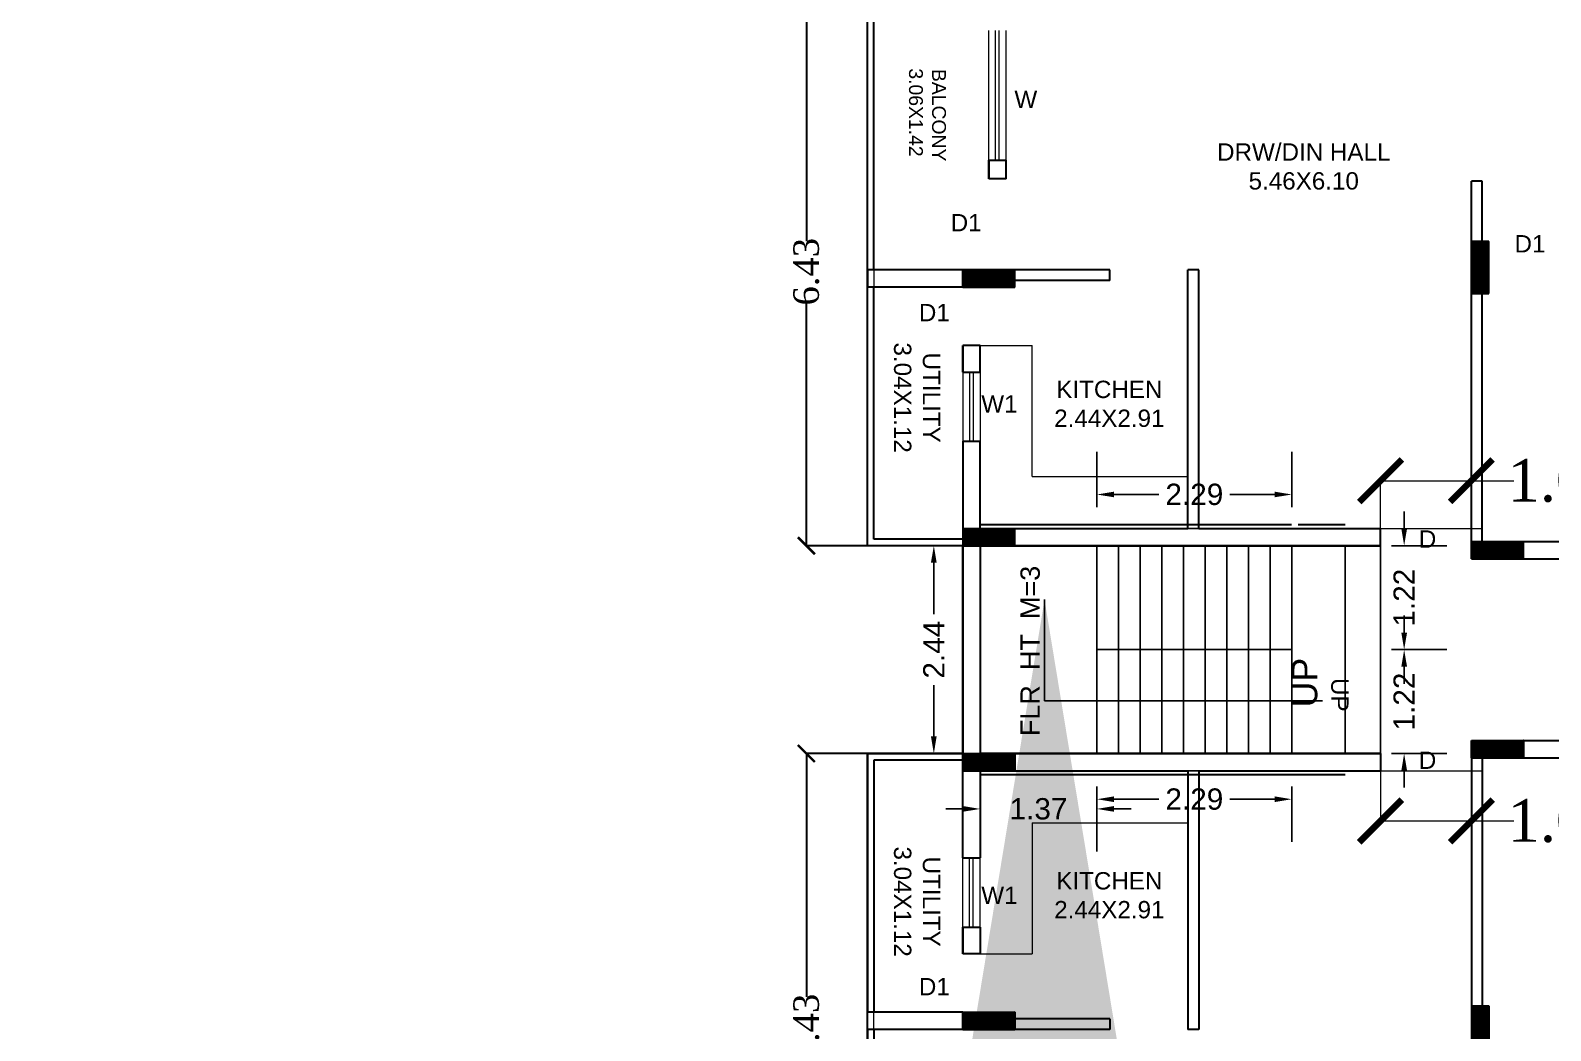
# Model space of a CAD drawing. Header units: metres. Extents: x 0 to 63445, y 32361 to 32804.
# Drawn here: x 63159.96 to 63177.8, y 32534.31 to 32546.05 of the extents above; entities that cross this region are included whole.
import ezdxf

# ---------------------------------------------------------------- set-up
doc = ezdxf.new("R2010")
doc.units = ezdxf.units.M
doc.header["$MEASUREMENT"] = 0
doc.header["$PDMODE"] = 34
doc.header["$PDSIZE"] = -10
doc.linetypes.add('CONTINULUS', pattern=[0])
doc.linetypes.add('DASHED', pattern=[0.75, 0.5, -0.25])
doc.layers.get('0').update_dxf_attribs({"lineweight": 25})
for name, color, linetype, lineweight in [('BLK_1_FLR_7_BLT_UP_AREA', 14, 'DASHED', 9), ('BLK_1_FLR_7_EXIT_WIDTH_DOOR', 7, 'Continuous', 0), ('BLK_1_FLR_7_STAIR_1_FLIGHT_1', 7, 'Continuous', 0), ('BLK_1_FLR_7_STAIR_1_FLIGHT_2', 7, 'Continuous', 0), ('BLK_1_FLR_7_STAIR_1_LANDING_1', 7, 'Continuous', 0), ('BLK_1_FLR_7_UNITFA', 7, 'Continuous', 0), ('COLUMN', 1, 'Continuous', 30), ('elev', 252, 'Continuous', 20), ('PLAN_INFO', 1, 'Continuous', 20), ('STEPS', 114, 'Continuous', 20), ('TEXT-2', 65, 'Continuous', 18), ('wall', 7, 'Continuous', 30), ('window', 154, 'Continuous', 9)]:
    doc.layers.add(name, color=color, linetype=linetype, lineweight=lineweight)
doc.layers.add('BLK_1_FLR_7_STAIR_1', color=7, linetype='Continuous', true_color=0xffffff, plot=False)
doc.layers.add('text', color=65, linetype='Continuous')
doc.styles.add('AutoDCRFont', font='arial.ttf')
doc.styles.add('PreDCRFont', font='arial.ttf', dxfattribs={"height": 0.25})
doc.styles.add('small int', font='arial.ttf', dxfattribs={"height": 18})
doc.styles.get("Standard").update_dxf_attribs({"font": 'arial.ttf', "height": 0.4})
doc.styles.add('style2', font='arial.ttf', dxfattribs={"height": 0.25})
doc.styles.add('TNR', font='times.ttf', dxfattribs={"height": 0.5})
doc.dimstyles.new('ARCHANA', dxfattribs={"dimscale": 0, "dimtxt": 0.5, "dimasz": 0.5, "dimexe": 0, "dimexo": 0, "dimgap": 0, "dimtad": 0, "dimzin": 0, "dimdsep": 46, "dimtxsty": 'TNR', "dimblk": 'ARCHTICK', "dimcen": 0.09, "dimclrd": 36, "dimclre": 36, "dimclrt": 7, "dimadec": 0, "dimazin": 0, "dimtfac": 1, "dimtofl": 0, "dimtmove": 0, "dimatfit": 3, "dimldrblk": 'ARCHTICK', "dimfxl": 1, "dimfrac": 2, "dimtolj": 1, "dimtzin": 0, "dimlwd": -1, "dimlwe": -1, "dimarcsym": 0})
doc.dimstyles.new('Copy of Standard2', dxfattribs={"dimtxt": 0.25, "dimasz": 0.2, "dimexe": 0.5, "dimexo": 0.3, "dimgap": 0.09, "dimtad": 0, "dimtoh": 1, "dimzin": 0, "dimdsep": 46, "dimtxsty": 'PreDCRFont', "dimcen": 0.025, "dimdle": 0.1, "dimadec": 0, "dimazin": 0, "dimtfac": 1, "dimtofl": 0, "dimtmove": 2, "dimatfit": 3, "dimfxl": 0.18, "dimtolj": 1, "dimtzin": 0, "dimarcsym": 0})
doc.dimstyles.new('STD', dxfattribs={"dimtxt": 10, "dimasz": 10, "dimexe": 0, "dimexo": 0, "dimgap": 0.09, "dimtad": 0, "dimdec": 0, "dimzin": 0, "dimdsep": 46, "dimlunit": 4, "dimtxsty": 'small int', "dimcen": 0.09, "dimclrd": 75, "dimclre": 75, "dimadec": 0, "dimazin": 0, "dimtfac": 1, "dimtdec": 0, "dimtofl": 0, "dimtmove": 0, "dimatfit": 3, "dimfxl": 1, "dimtolj": 1, "dimtzin": 0, "dimarcsym": 0})

# ---------------------------------------------------------------- blocks, each defined once
blk = doc.blocks.new('*D403')
at = {"layer": 'BLK_1_FLR_7_STAIR_1_FLIGHT_1', "color": 0, "linetype": 'Continuous', "lineweight": -2, "transparency": 16777216}
for p, q in [((63172.472, 32537.175), (63172.472, 32536.525)), ((63174.758, 32537.175), (63174.758, 32536.525)), ((63172.672, 32537.025), (63173.198, 32537.025)), ((63174.558, 32537.025), (63174.032, 32537.025))]:
    blk.add_line(p, q, dxfattribs=at)
at = {"layer": 'BLK_1_FLR_7_STAIR_1_FLIGHT_1', "color": 0, "linetype": 'Continuous', "transparency": 16777216}
for points in [[(63172.672, 32537.058), (63172.672, 32536.992), (63172.472, 32537.025)], [(63174.558, 32537.058), (63174.558, 32536.992), (63174.758, 32537.025)]]:
    blk.add_solid(points, dxfattribs=at)
at = {"layer": 'Defpoints', "color": 0, "linetype": 'Continuous', "transparency": 16777216}
for p in [(63172.472, 32537.561), (63174.758, 32537.561), (63174.758, 32537.025)]:
    blk.add_point(p, dxfattribs=at)
at = {"layer": 'BLK_1_FLR_7_STAIR_1_FLIGHT_1', "color": 0, "linetype": 'Continuous', "transparency": 16777216, "insert": (63173.615, 32537.025), "char_height": 0.25, "attachment_point": 5, "style": 'PreDCRFont'}
blk.add_mtext('\\A1;2.29', dxfattribs=at)
blk = doc.blocks.new('*D404')
at = {"layer": 'BLK_1_FLR_7_STAIR_1_FLIGHT_1', "color": 0, "linetype": 'Continuous', "lineweight": -2, "transparency": 16777216}
for p, q in [((63176.077, 32538.98), (63176.077, 32539.18)), ((63175.927, 32538.78), (63176.577, 32538.78)), ((63175.927, 32537.561), (63176.577, 32537.561)), ((63176.077, 32537.361), (63176.077, 32537.161))]:
    blk.add_line(p, q, dxfattribs=at)
at = {"layer": 'BLK_1_FLR_7_STAIR_1_FLIGHT_1', "color": 0, "linetype": 'Continuous', "transparency": 16777216}
for points in [[(63176.044, 32538.98), (63176.111, 32538.98), (63176.077, 32538.78)], [(63176.044, 32537.361), (63176.111, 32537.361), (63176.077, 32537.561)]]:
    blk.add_solid(points, dxfattribs=at)
at = {"layer": 'Defpoints', "color": 0, "linetype": 'Continuous', "transparency": 16777216}
for p in [(63174.758, 32538.78), (63176.077, 32538.78), (63174.758, 32537.561)]:
    blk.add_point(p, dxfattribs=at)
at = {"layer": 'BLK_1_FLR_7_STAIR_1_FLIGHT_1', "color": 0, "linetype": 'Continuous', "transparency": 16777216, "insert": (63176.077, 32538.171), "char_height": 0.25, "attachment_point": 5, "rotation": 90, "style": 'PreDCRFont'}
blk.add_mtext('\\A1;1.22', dxfattribs=at)
blk = doc.blocks.new('*D405')
at = {"layer": 'BLK_1_FLR_7_STAIR_1_FLIGHT_2', "color": 0, "linetype": 'Continuous', "lineweight": -2, "transparency": 16777216}
for p, q in [((63172.472, 32540.451), (63172.472, 32541.101)), ((63174.758, 32540.451), (63174.758, 32541.101)), ((63172.672, 32540.601), (63173.198, 32540.601)), ((63174.558, 32540.601), (63174.032, 32540.601))]:
    blk.add_line(p, q, dxfattribs=at)
at = {"layer": 'BLK_1_FLR_7_STAIR_1_FLIGHT_2', "color": 0, "linetype": 'Continuous', "transparency": 16777216}
for points in [[(63172.672, 32540.634), (63172.672, 32540.568), (63172.472, 32540.601)], [(63174.558, 32540.634), (63174.558, 32540.568), (63174.758, 32540.601)]]:
    blk.add_solid(points, dxfattribs=at)
at = {"layer": 'Defpoints', "color": 0, "linetype": 'Continuous', "transparency": 16777216}
for p in [(63174.758, 32540.601), (63172.472, 32540), (63174.758, 32540)]:
    blk.add_point(p, dxfattribs=at)
at = {"layer": 'BLK_1_FLR_7_STAIR_1_FLIGHT_2', "color": 0, "linetype": 'Continuous', "transparency": 16777216, "insert": (63173.615, 32540.601), "char_height": 0.25, "attachment_point": 5, "style": 'PreDCRFont'}
blk.add_mtext('\\A1;2.29', dxfattribs=at)
blk = doc.blocks.new('*D406')
at = {"layer": 'BLK_1_FLR_7_STAIR_1_FLIGHT_2', "color": 0, "linetype": 'Continuous', "lineweight": -2, "transparency": 16777216}
for p, q in [((63176.077, 32540.2), (63176.077, 32540.4)), ((63175.927, 32540), (63176.577, 32540)), ((63175.927, 32538.78), (63176.577, 32538.78)), ((63176.077, 32538.58), (63176.077, 32538.38))]:
    blk.add_line(p, q, dxfattribs=at)
at = {"layer": 'BLK_1_FLR_7_STAIR_1_FLIGHT_2', "color": 0, "linetype": 'Continuous', "transparency": 16777216}
for points in [[(63176.044, 32540.2), (63176.111, 32540.2), (63176.077, 32540)], [(63176.044, 32538.58), (63176.111, 32538.58), (63176.077, 32538.78)]]:
    blk.add_solid(points, dxfattribs=at)
at = {"layer": 'Defpoints', "color": 0, "linetype": 'Continuous', "transparency": 16777216}
for p in [(63175.358, 32540), (63176.077, 32540), (63174.758, 32538.78)]:
    blk.add_point(p, dxfattribs=at)
at = {"layer": 'BLK_1_FLR_7_STAIR_1_FLIGHT_2', "color": 0, "linetype": 'Continuous', "transparency": 16777216, "insert": (63176.077, 32539.39), "char_height": 0.25, "attachment_point": 5, "rotation": 90, "style": 'PreDCRFont'}
blk.add_mtext('\\A1;1.22', dxfattribs=at)
blk = doc.blocks.new('*D407')
at = {"layer": 'BLK_1_FLR_7_STAIR_1_LANDING_1', "color": 0, "lineweight": -2, "transparency": 16777216}
for p, q in [((63171.1, 32537.061), (63171.1, 32536.411)), ((63172.472, 32537.061), (63172.472, 32536.411)), ((63170.9, 32536.911), (63170.7, 32536.911)), ((63172.672, 32536.911), (63172.872, 32536.911))]:
    blk.add_line(p, q, dxfattribs=at)
at = {"layer": 'BLK_1_FLR_7_STAIR_1_LANDING_1', "color": 0, "transparency": 16777216}
for points in [[(63170.9, 32536.945), (63170.9, 32536.878), (63171.1, 32536.911)], [(63172.672, 32536.945), (63172.672, 32536.878), (63172.472, 32536.911)]]:
    blk.add_solid(points, dxfattribs=at)
at = {"layer": 'Defpoints', "color": 0, "transparency": 16777216}
for p in [(63171.1, 32537.561), (63172.472, 32537.561), (63171.1, 32536.911)]:
    blk.add_point(p, dxfattribs=at)
at = {"layer": 'BLK_1_FLR_7_STAIR_1_LANDING_1', "color": 0, "transparency": 16777216, "insert": (63171.786, 32536.911), "char_height": 0.25, "attachment_point": 5, "style": 'PreDCRFont'}
blk.add_mtext('\\A1;1.37', dxfattribs=at)
blk = doc.blocks.new('*D408')
at = {"layer": 'BLK_1_FLR_7_STAIR_1_LANDING_1', "color": 0, "lineweight": -2, "transparency": 16777216}
for p, q in [((63170.708, 32540), (63170.058, 32540)), ((63170.558, 32539.8), (63170.558, 32539.197)), ((63170.558, 32537.761), (63170.558, 32538.364)), ((63170.708, 32537.561), (63170.058, 32537.561))]:
    blk.add_line(p, q, dxfattribs=at)
at = {"layer": 'BLK_1_FLR_7_STAIR_1_LANDING_1', "color": 0, "transparency": 16777216}
for points in [[(63170.524, 32539.8), (63170.591, 32539.8), (63170.558, 32540)], [(63170.524, 32537.761), (63170.591, 32537.761), (63170.558, 32537.561)]]:
    blk.add_solid(points, dxfattribs=at)
at = {"layer": 'Defpoints', "color": 0, "transparency": 16777216}
for p in [(63170.558, 32540), (63171.1, 32540), (63171.1, 32537.561)]:
    blk.add_point(p, dxfattribs=at)
at = {"layer": 'BLK_1_FLR_7_STAIR_1_LANDING_1', "color": 0, "transparency": 16777216, "insert": (63170.558, 32538.78), "char_height": 0.25, "attachment_point": 5, "rotation": 90, "style": 'PreDCRFont'}
blk.add_mtext('\\A1;2.44', dxfattribs=at)
blk = doc.blocks.new('A$C7D115503')
at = {"layer": 'COLUMN', "ltscale": 3}
h = blk.add_hatch(dxfattribs=at)
h.set_pattern_fill('ANSI31', color=256, style=0)
h.paths.add_polyline_path([(-14.36, -11.59), (-6.36, -11.59), (-6.36, 12.41), (-14.36, 12.41)])
at = {"layer": 'COLUMN', "ltscale": 0.05}
for p, q in [((-14.36, 12.41), (-6.36, 12.41)), ((-14.36, 12.41), (-14.36, -11.59)), ((-6.36, 12.41), (-6.36, -11.59)), ((-6.36, -11.59), (-14.36, -11.59))]:
    blk.add_line(p, q, dxfattribs=at)
blk = doc.blocks.new('_ArchTick')
at = {"color": 0, "linetype": 'ByBlock', "const_width": 0.15}
blk.add_lwpolyline([(-0.5, -0.5), (0.5, 0.5)], dxfattribs=at)
blk = doc.blocks.new('*D524')
at = {"layer": 'Defpoints', "color": 0, "ltscale": 0.5, "transparency": 16777216}
for p in [(63169.062, 32546.43), (63169.778, 32546.43), (63169.778, 32540)]:
    blk.add_point(p, dxfattribs=at)
at = {"layer": 'wall', "color": 36, "ltscale": 0.5, "transparency": 16777216}
for p, q in [((63169.778, 32546.43), (63169.062, 32546.43)), ((63169.062, 32546.43), (63169.062, 32543.575)), ((63169.062, 32540), (63169.062, 32542.855)), ((63169.778, 32540), (63169.062, 32540))]:
    blk.add_line(p, q, dxfattribs=at)
at = {"layer": 'wall', "color": 36, "ltscale": 0.5, "transparency": 16777216, "xscale": 0.2, "yscale": 0.2, "zscale": 0.2}
for p, rotation in [((63169.062, 32546.43), 90), ((63169.062, 32540), 270)]:
    blk.add_blockref('_ArchTick', p, dxfattribs=dict(at, rotation=rotation))
at = {"layer": 'wall', "color": 7, "ltscale": 0.5, "transparency": 16777216, "insert": (63169.062, 32543.215), "char_height": 0.5, "attachment_point": 5, "rotation": 90, "style": 'TNR'}
blk.add_mtext('\\A1;{\\H0.6x;6.43}', dxfattribs=at)
blk = doc.blocks.new('*D500')
at = {"layer": 'Defpoints', "color": 0, "ltscale": 0.5, "transparency": 16777216}
for p in [(63169.778, 32537.561), (63169.062, 32531.13), (63169.778, 32531.13)]:
    blk.add_point(p, dxfattribs=at)
at = {"layer": 'wall', "color": 36, "ltscale": 0.5, "transparency": 16777216}
for p, q in [((63169.778, 32537.561), (63169.062, 32537.561)), ((63169.062, 32537.561), (63169.062, 32534.706)), ((63169.062, 32531.13), (63169.062, 32533.986)), ((63169.778, 32531.13), (63169.062, 32531.13))]:
    blk.add_line(p, q, dxfattribs=at)
at = {"layer": 'wall', "color": 36, "ltscale": 0.5, "transparency": 16777216, "xscale": 0.2, "yscale": 0.2, "zscale": 0.2}
for p, rotation in [((63169.062, 32537.561), 90), ((63169.062, 32531.13), 270)]:
    blk.add_blockref('_ArchTick', p, dxfattribs=dict(at, rotation=rotation))
at = {"layer": 'wall', "color": 7, "ltscale": 0.5, "transparency": 16777216, "insert": (63169.062, 32534.346), "char_height": 0.5, "attachment_point": 5, "rotation": 90, "style": 'TNR'}
blk.add_mtext('\\A1;{\\H0.6x;6.43}', dxfattribs=at)
blk = doc.blocks.new('*D1048')
at = {"layer": 'BLK_1_FLR_7_EXIT_WIDTH_DOOR', "color": 36, "ltscale": 0.5, "transparency": 16777216}
for p, q in [((63175.8, 32540.203), (63175.8, 32540.763)), ((63175.8, 32540.763), (63176.866, 32540.763)), ((63176.866, 32540.203), (63176.866, 32540.763)), ((63176.866, 32540.763), (63177.366, 32540.763))]:
    blk.add_line(p, q, dxfattribs=at)
at = {"layer": 'Defpoints', "color": 0, "ltscale": 0.5, "transparency": 16777216}
for p in [(63176.866, 32540.763), (63175.8, 32540.203), (63176.866, 32540.203)]:
    blk.add_point(p, dxfattribs=at)
at = {"layer": 'BLK_1_FLR_7_EXIT_WIDTH_DOOR', "color": 36, "ltscale": 0.5, "transparency": 16777216, "xscale": 0.5, "yscale": 0.5, "zscale": 0.5, "rotation": 180}
blk.add_blockref('_ArchTick', (63175.8, 32540.763), dxfattribs=at)
at = {"layer": 'BLK_1_FLR_7_EXIT_WIDTH_DOOR', "color": 36, "ltscale": 0.5, "transparency": 16777216, "xscale": 0.5, "yscale": 0.5, "zscale": 0.5}
blk.add_blockref('_ArchTick', (63176.866, 32540.763), dxfattribs=at)
at = {"layer": 'BLK_1_FLR_7_EXIT_WIDTH_DOOR', "color": 7, "ltscale": 0.5, "transparency": 16777216, "insert": (63177.953, 32540.763), "char_height": 0.5, "attachment_point": 5, "style": 'TNR'}
blk.add_mtext('\\A1;1.07', dxfattribs=at)
blk = doc.blocks.new('*D1049')
at = {"layer": 'BLK_1_FLR_7_EXIT_WIDTH_DOOR', "color": 36, "ltscale": 0.5, "transparency": 16777216}
for p, q in [((63175.8, 32537.358), (63175.8, 32536.77)), ((63176.866, 32537.358), (63176.866, 32536.77)), ((63175.8, 32536.77), (63176.866, 32536.77)), ((63176.866, 32536.77), (63177.366, 32536.77))]:
    blk.add_line(p, q, dxfattribs=at)
at = {"layer": 'Defpoints', "color": 0, "ltscale": 0.5, "transparency": 16777216}
for p in [(63175.8, 32537.358), (63176.866, 32537.358), (63176.866, 32536.77)]:
    blk.add_point(p, dxfattribs=at)
at = {"layer": 'BLK_1_FLR_7_EXIT_WIDTH_DOOR', "color": 36, "ltscale": 0.5, "transparency": 16777216, "xscale": 0.5, "yscale": 0.5, "zscale": 0.5, "rotation": 180}
blk.add_blockref('_ArchTick', (63175.8, 32536.77), dxfattribs=at)
at = {"layer": 'BLK_1_FLR_7_EXIT_WIDTH_DOOR', "color": 36, "ltscale": 0.5, "transparency": 16777216, "xscale": 0.5, "yscale": 0.5, "zscale": 0.5}
blk.add_blockref('_ArchTick', (63176.866, 32536.77), dxfattribs=at)
at = {"layer": 'BLK_1_FLR_7_EXIT_WIDTH_DOOR', "color": 7, "ltscale": 0.5, "transparency": 16777216, "insert": (63177.953, 32536.77), "char_height": 0.5, "attachment_point": 5, "style": 'TNR'}
blk.add_mtext('\\A1;1.07', dxfattribs=at)

msp = doc.modelspace()

# ---------------------------------------------------------------- linework, layer by layer
at = {"layer": 'BLK_1_FLR_7_BLT_UP_AREA', "color": 14, "linetype": 'CONTINULUS', "ltscale": 0.05}
msp.add_lwpolyline([(63233.1569, 32549.8891), (63170.8973, 32549.8891), (63170.8973, 32548.2802), (63170.2876, 32548.2802), (63170.2876, 32546.4302), (63169.778, 32546.4302), (63169.778, 32546.4302), (63169.778, 32539.9996), (63170.8973, 32539.9996), (63170.8973, 32537.5611), (63169.778, 32537.5611), (63169.778, 32531.1305), (63170.2876, 32531.1305), (63170.2876, 32529.2805), (63170.8973, 32529.2805), (63170.8973, 32527.6716), (63233.1569, 32527.6716)], dxfattribs=at)
at = {"layer": 'BLK_1_FLR_7_STAIR_1'}
msp.add_lwpolyline([(63175.7996, 32537.3579), (63175.7996, 32540.2028), (63170.8973, 32540.2028), (63170.8973, 32537.3579)], close=True, dxfattribs=at)
at = {"layer": 'BLK_1_FLR_7_STAIR_1_FLIGHT_1', "color": 3}
for p, q in [((63172.4721, 32537.5611), (63172.4721, 32538.7804)), ((63172.7261, 32537.5611), (63172.7261, 32538.7804)), ((63172.9801, 32537.5611), (63172.9801, 32538.7804)), ((63173.2341, 32537.5611), (63173.2341, 32538.7804)), ((63173.4881, 32537.5611), (63173.4881, 32538.7804)), ((63173.7421, 32537.5611), (63173.7421, 32538.7804)), ((63173.9962, 32537.5611), (63173.9962, 32538.7804)), ((63174.2502, 32537.5611), (63174.2502, 32538.7804)), ((63174.5042, 32537.5611), (63174.5042, 32538.7804)), ((63174.7582, 32537.5611), (63174.7582, 32538.7804))]:
    msp.add_line(p, q, dxfattribs=at)
at = {"layer": 'BLK_1_FLR_7_STAIR_1_FLIGHT_1'}
msp.add_lwpolyline([(63174.7582, 32537.5611), (63174.7582, 32538.7804), (63172.4721, 32538.7804), (63172.4721, 32537.5611)], close=True, dxfattribs=at)
at = {"layer": 'BLK_1_FLR_7_STAIR_1_FLIGHT_2', "color": 3}
for p, q in [((63172.4721, 32538.7804), (63172.4721, 32539.9996)), ((63172.7261, 32538.7804), (63172.7261, 32539.9996)), ((63172.9801, 32538.7804), (63172.9801, 32539.9996)), ((63173.2341, 32538.7804), (63173.2341, 32539.9996)), ((63173.4881, 32538.7804), (63173.4881, 32539.9996)), ((63173.7421, 32538.7804), (63173.7421, 32539.9996)), ((63173.9962, 32538.7804), (63173.9962, 32539.9996)), ((63174.2502, 32538.7804), (63174.2502, 32539.9996)), ((63174.5042, 32538.7804), (63174.5042, 32539.9996)), ((63174.7582, 32538.7804), (63174.7582, 32539.9996))]:
    msp.add_line(p, q, dxfattribs=at)
at = {"layer": 'BLK_1_FLR_7_STAIR_1_FLIGHT_2'}
msp.add_lwpolyline([(63174.7582, 32539.9996), (63174.7582, 32538.7804), (63172.4721, 32538.7804), (63172.4721, 32539.9996)], close=True, dxfattribs=at)
at = {"layer": 'BLK_1_FLR_7_STAIR_1_LANDING_1'}
msp.add_lwpolyline([(63172.4721, 32537.5611), (63172.4721, 32539.9996), (63171.1005, 32539.9996), (63171.1005, 32537.5611)], close=True, dxfattribs=at)
at = {"layer": 'BLK_1_FLR_7_UNITFA', "color": 3, "ltscale": 0.5}
for points in [[(63169.8542, 32540.0758), (63170.8973, 32540.0758), (63170.8973, 32540.2028), (63176.9934, 32540.2028), (63176.9934, 32540.0504), (63181.0084, 32540.0504), (63181.0084, 32549.6859), (63171.1005, 32549.6859), (63171.1005, 32548.077), (63170.4899, 32548.077), (63170.4909, 32546.299), (63169.8542, 32546.299), (63169.8542, 32540.0758)], [(63169.8542, 32537.4849), (63170.8973, 32537.4849), (63170.8973, 32537.3579), (63176.9934, 32537.3579), (63176.9934, 32537.5103), (63181.0084, 32537.5103), (63181.0084, 32527.8748), (63171.1005, 32527.8748), (63171.1005, 32529.4837), (63170.4899, 32529.4837), (63170.4909, 32531.2617), (63169.8542, 32531.2617), (63169.8542, 32537.4849)]]:
    msp.add_lwpolyline(points, close=True, dxfattribs=at)
at = {"layer": 'elev', "ltscale": 0.05}
for p, q in [((63171.1005, 32542.3492), (63171.7101, 32542.3492)), ((63171.7101, 32540.8124), (63171.7101, 32542.3492)), ((63171.7101, 32540.8124), (63173.5389, 32540.8124)), ((63171.7101, 32536.7483), (63173.5389, 32536.7483)), ((63171.7101, 32536.7483), (63171.7101, 32535.2116)), ((63171.1005, 32535.2116), (63171.7101, 32535.2116))]:
    msp.add_line(p, q, dxfattribs=at)
at = {"layer": 'STEPS'}
for p, q in [((63172.4721, 32539.9996), (63172.4721, 32537.5611)), ((63172.7261, 32539.9996), (63172.7261, 32537.5611)), ((63172.9801, 32539.9996), (63172.9801, 32537.5611)), ((63173.2341, 32539.9996), (63173.2341, 32537.5611)), ((63173.4881, 32539.9996), (63173.4881, 32537.5611)), ((63173.7421, 32539.9996), (63173.7421, 32537.5611)), ((63173.9962, 32539.9996), (63173.9962, 32537.5611)), ((63174.2502, 32539.9996), (63174.2502, 32537.5611)), ((63174.5042, 32539.9996), (63174.5042, 32537.5611)), ((63174.7582, 32539.9996), (63174.7582, 32537.5611)), ((63172.4721, 32538.7804), (63174.7582, 32538.7804))]:
    msp.add_line(p, q, dxfattribs=at)
at = {"layer": 'text', "linetype": 'Continuous'}
msp.add_line((63175.3857, 32539.9996), (63175.3857, 32537.5611), dxfattribs=at)
at = {"layer": 'wall', "ltscale": 0.05}
for p, q in [((63169.778, 32543.2382), (63169.778, 32546.4302)), ((63169.8542, 32543.2382), (63169.8542, 32546.354)), ((63171.2021, 32544.305), (63171.2021, 32544.5231)), ((63171.2021, 32544.5231), (63171.2021, 32544.305)), ((63171.4053, 32544.305), (63171.4053, 32544.5231)), ((63171.4053, 32544.305), (63171.2021, 32544.305)), ((63176.8664, 32543.3906), (63176.8664, 32544.2786)), ((63176.9934, 32544.2786), (63176.8664, 32544.2786)), ((63176.9934, 32544.2786), (63176.8664, 32544.2786)), ((63176.9934, 32543.3906), (63176.9934, 32544.2786)), ((63176.9934, 32544.2786), (63176.9934, 32544.2786)), ((63177.0696, 32543.3906), (63176.9934, 32543.3906)), ((63170.8973, 32543.035), (63170.8973, 32543.2382)), ((63172.6245, 32543.2382), (63170.8973, 32543.2382)), ((63170.8973, 32543.2382), (63170.8973, 32543.035)), ((63172.6245, 32543.2382), (63171.1005, 32543.2382)), ((63172.6245, 32543.1112), (63171.1005, 32543.1112)), ((63172.6245, 32543.1112), (63171.1005, 32543.1112)), ((63171.1005, 32543.035), (63171.1005, 32543.1112)), ((63172.6245, 32543.1112), (63172.6245, 32543.2382)), ((63173.5389, 32540.2028), (63173.5389, 32543.2382)), ((63173.6659, 32543.2382), (63173.5389, 32543.2382)), ((63173.6659, 32543.2382), (63173.5389, 32543.2382)), ((63173.6659, 32540.2028), (63173.6659, 32543.2382)), ((63177.0696, 32543.2636), (63176.8664, 32543.2636)), ((63176.8664, 32539.8472), (63176.8664, 32543.1874)), ((63176.9934, 32540.0504), (63176.9934, 32543.1874)), ((63169.778, 32539.9996), (63169.778, 32543.035)), ((63169.8542, 32540.0758), (63169.8542, 32543.035)), ((63170.8973, 32542.0374), (63170.8973, 32542.3492)), ((63171.1005, 32542.3492), (63170.8973, 32542.3492)), ((63170.8973, 32542.3492), (63170.8973, 32542.0374)), ((63171.1005, 32542.0374), (63171.1005, 32542.3492)), ((63170.8973, 32541.2254), (63170.8973, 32539.9996)), ((63171.1005, 32540.2028), (63171.1005, 32541.2254)), ((63171.1005, 32540.2028), (63173.5389, 32540.2028)), ((63173.6659, 32540.2028), (63175.7996, 32540.2028)), ((63174.555, 32540.2028), (63174.555, 32540.2028)), ((63175.7996, 32539.9996), (63175.7996, 32540.2028)), ((63175.7996, 32539.9996), (63171.1005, 32539.9996)), ((63171.1005, 32539.9996), (63175.7996, 32539.9996)), ((63176.8664, 32537.7135), (63176.8664, 32534.3733)), ((63169.778, 32537.5611), (63169.778, 32534.5257)), ((63169.8542, 32537.4849), (63169.8542, 32534.5257)), ((63170.8973, 32536.3353), (63170.8973, 32537.5611)), ((63175.7996, 32537.5611), (63171.1005, 32537.5611)), ((63171.1005, 32537.5611), (63175.7996, 32537.5611)), ((63175.7996, 32537.5611), (63175.7996, 32537.3579)), ((63176.9934, 32537.5103), (63176.9934, 32534.3733)), ((63171.1005, 32537.3579), (63173.5389, 32537.3579)), ((63171.1005, 32537.3579), (63171.1005, 32536.3353)), ((63173.5389, 32537.3579), (63173.5389, 32534.3225)), ((63173.6659, 32537.3579), (63173.6659, 32534.3225)), ((63173.6659, 32537.3579), (63175.7996, 32537.3579)), ((63174.555, 32537.3579), (63174.555, 32537.3579)), ((63170.8973, 32535.5233), (63170.8973, 32535.2116)), ((63170.8973, 32535.2116), (63170.8973, 32535.5233)), ((63171.1005, 32535.5233), (63171.1005, 32535.2116)), ((63171.1005, 32535.2116), (63170.8973, 32535.2116)), ((63170.8973, 32534.5257), (63170.8973, 32534.3225)), ((63170.8973, 32534.3225), (63170.8973, 32534.5257)), ((63171.1005, 32534.5257), (63171.1005, 32534.4495)), ((63172.6245, 32534.4495), (63171.1005, 32534.4495)), ((63172.6245, 32534.4495), (63171.1005, 32534.4495)), ((63172.6245, 32534.4495), (63172.6245, 32534.3225)), ((63169.778, 32534.3225), (63169.778, 32531.1305)), ((63169.8542, 32534.3225), (63169.8542, 32531.2067)), ((63172.6245, 32534.3225), (63170.8973, 32534.3225)), ((63172.6245, 32534.3225), (63171.1005, 32534.3225)), ((63173.6659, 32534.3225), (63173.5389, 32534.3225)), ((63173.6659, 32534.3225), (63173.5389, 32534.3225))]:
    msp.add_line(p, q, dxfattribs=at)
at = {"layer": 'wall', "ltscale": 3}
for p, q in [((63171.2021, 32544.5231), (63171.4053, 32544.5231)), ((63170.8973, 32542.0374), (63171.1005, 32542.0374)), ((63170.8973, 32541.2254), (63171.1005, 32541.2254)), ((63170.8973, 32536.3353), (63171.1005, 32536.3353)), ((63170.8973, 32535.5233), (63171.1005, 32535.5233))]:
    msp.add_line(p, q, dxfattribs=at)
at = {"layer": 'wall'}
for p, q in [((63170.8973, 32543.2382), (63169.778, 32543.2382)), ((63169.778, 32543.2382), (63169.778, 32543.035)), ((63170.8973, 32543.035), (63169.778, 32543.035)), ((63170.8973, 32540.0758), (63169.8542, 32540.0758)), ((63170.8973, 32539.9996), (63169.778, 32539.9996)), ((63170.8973, 32539.9996), (63170.8973, 32537.5611)), ((63171.1005, 32539.9996), (63171.1005, 32537.5611)), ((63177.0696, 32540.0504), (63181.0084, 32540.0504)), ((63177.0696, 32539.8472), (63181.0084, 32539.8472)), ((63177.0696, 32537.7135), (63181.0084, 32537.7135)), ((63170.8973, 32537.5611), (63169.778, 32537.5611)), ((63170.8973, 32537.4849), (63169.8542, 32537.4849)), ((63177.0696, 32537.5103), (63181.0084, 32537.5103)), ((63170.8973, 32534.5257), (63169.778, 32534.5257)), ((63169.778, 32534.3225), (63169.778, 32534.5257)), ((63170.8973, 32534.3225), (63169.778, 32534.3225))]:
    msp.add_line(p, q, dxfattribs=at)
at = {"layer": 'wall', "linetype": 'Continuous'}
for p, q in [((63171.1005, 32540.2496), (63174.7537, 32540.2496)), ((63174.8327, 32540.2496), (63175.3857, 32540.2496)), ((63175.3857, 32537.3111), (63171.1005, 32537.3111))]:
    msp.add_line(p, q, dxfattribs=at)
at = {"layer": 'wall', "ltscale": 0.5}
msp.add_lwpolyline([(63200.3042, 32527.6716), (63184.3601, 32527.6716), (63184.3601, 32537.5103), (63181.2116, 32537.5103), (63181.2116, 32527.6716), (63170.8973, 32527.6716), (63170.8973, 32529.2805), (63170.2876, 32529.2805), (63170.2876, 32531.1305), (63169.778, 32531.1305), (63169.778, 32537.5611), (63170.8973, 32537.5611), (63170.8973, 32539.9996), (63169.778, 32539.9996), (63169.778, 32546.4302), (63170.2876, 32546.4302), (63170.2876, 32548.2802), (63170.8973, 32548.2802), (63170.8973, 32549.8891), (63181.2116, 32549.8891), (63181.2116, 32540.0504), (63184.3601, 32540.0504), (63184.3601, 32549.8891), (63200.3042, 32549.8891)], dxfattribs=at)
at = {"layer": 'window'}
for p, q in [((63171.2021, 32544.5231), (63171.2021, 32546.0463)), ((63171.282, 32544.5231), (63171.282, 32546.0463)), ((63171.3253, 32544.5231), (63171.3253, 32546.0463)), ((63171.4053, 32544.5231), (63171.4053, 32546.0463)), ((63170.8973, 32542.0374), (63170.8973, 32541.2254)), ((63170.9772, 32542.0374), (63170.9772, 32541.2254)), ((63171.0205, 32542.0374), (63171.0205, 32541.2254)), ((63171.1005, 32542.0374), (63171.1005, 32541.2254)), ((63170.8973, 32535.5233), (63170.8973, 32536.3353)), ((63170.9772, 32535.5233), (63170.9772, 32536.3353)), ((63171.0205, 32535.5233), (63171.0205, 32536.3353)), ((63171.1005, 32535.5233), (63171.1005, 32536.3353))]:
    msp.add_line(p, q, dxfattribs=at)

# ---------------------------------------------------------------- block references
at = {"layer": 'COLUMN', "ltscale": 0.05, "yscale": 0.025400733691282, "zscale": 0.025400733691282}
for p, xscale, rotation in [((63177.2313, 32543.2741), -0.025400733691282, 180), ((63171.2126, 32542.8734), -0.025400733691282, 90), ((63171.2126, 32539.838), -0.025400733691282, 90), ((63177.1818, 32539.6856), -0.025400733691282, 90), ((63177.1818, 32537.8751), 0.025400733691282, 90), ((63171.2126, 32537.7227), 0.025400733691282, 90), ((63171.2126, 32534.6874), 0.025400733691282, 90)]:
    msp.add_blockref('A$C7D115503', p, dxfattribs=dict(at, xscale=xscale, rotation=rotation))
at = {"layer": 'COLUMN', "ltscale": 0.05, "xscale": 0.025400733691282, "yscale": 0.025400733691282, "zscale": 0.025400733691282}
msp.add_blockref('A$C7D115503', (63177.2313, 32534.2866), dxfattribs=at)

# ---------------------------------------------------------------- texts
at = {"linetype": 'Continuous', "style": 'style2'}
msp.add_text('UP', height=0.3, rotation=90, dxfattribs=at).set_placement((63175.0576, 32538.1021))
at = {"layer": 'BLK_1_FLR_7_STAIR_1', "insert": (63171.5743, 32539.7643), "char_height": 0.22694, "width": 2.420734, "attachment_point": 3, "rotation": 90}
msp.add_mtext('FLR_HT_M=3', dxfattribs=at)
at = {"layer": 'PLAN_INFO', "linetype": 'Continuous', "insert": (62933.8759, 32556.8916), "char_height": 2.1336, "attachment_point": 1, "style": 'style2'}
msp.add_mtext_dynamic_manual_height_columns('{\\Fstandard|c0;PLAN INFO\\P\\PARCHITECT_OR_TECHNICAL_PERSON_NAME=SK. REHAN AHAMED\\PPLOT_NO=598/3036\\PKHATA_NO=238/1398\\PMAUZA=ANDARPUR\\PDISTRICT=CUTTACK\\PPLOT_AREA_M2=4864.95\\PAVG_PLOT_DEPTH= 9\\PAVG_PLOT_WIDTH= 11\\PROAD_WIDTH=9.14\\A1;\\P\\A0;EXISTING_FLOOR_AREA_TO_BE_DEMOLISHED_M2 = 0\\PNUMBER_OF_OCCUPANTS_OR_USERS_OR_BED_BLK_1=150\\PNUMBER_OF_OCCUPANTS_OR_USERS_OR_BED_BLK_2=80\\PNUMBER_OF_OCCUPANTS_OR_USERS_OR_BED_BLK_3=50\\PIS_THE_PLOT_PART_OF_THE_LAYOUT_APPROVED_BY_THE_AUTHORITY_OR_DEVELOPED_AND_ALLOTTED_BY_THE_GOVERNMENT_OR_STATUTORY_BODIES_OR_IS_A_FINAL_PLOT_IN_TOWN_PLANNING_SCHEMES_OR_DEVELOPMENT_SCHEMES=YES\\P\\A1;IS_LAND_REGULARIZED=YES\\PLAND_USE_ZONE=RESIDENTIAL USE ZONE\\A0;\\PIS_BUILDING_UNDER_HAZARDOUS_OCCUPANCY_CATEGORY=NO\\PIS_BUILDING_CENTRALLY_AIR_CONDITIONED=NO\\PDOES_PROJECT_HAVE_MORE_THAN_10000_LITRES_OF_WASTE_WATER_DISCHARGE_PER_DAY=NO\\PDOES_THE_PROJECT_REQUIRE_NOC_FROM_AAI_AS_PER_THE_COLOUR_CODED_ZONE_MAPS=NO\\PIS_THE_PROJECT_LOCATED_WITHIN_300_METERS_DISTANCE_OF_THE_CENTRALLY_PROTECTED_MONUMENT=YES\\PIS_THE_PROJECT_LOCATED_WITHIN_300_METERS_DISTANCE_OF_THE_STATE_PROTECTED_MONUMENT=NO\\PIS_THE_PROJECT_LOCATED_WITHIN_200_METERS_FROM_STRATEGIC_BUILDINGS=YES\\PIS_PROPOSED_CONSTRUCTION_NEXT_TO_FLOOD_EMBANKMENT_AND_DOES_APPLICANT_WANT_TO_HAVE_DIRECT_ACCESS_FROM_THE_EMBANKMENT_ROAD=NO\\PIS_KISAM_OF_LAND_RECORDED_AS_AGRICULTURE_IN_RECORD_OF_RIGHTS=YES\\PIS_THE_PROJECT_ADJACENT_TO_HIGHWAY_AND_HAVING_DIRECT_ACCESS_TO_IT=NO\\PIS_THE_PROJECT_CLOSE_TO_THE_COASTAL_REGION=NO\\PSTAR_RATING_FOR_HOTEL_PROJECT=NA\\PDOES_HOSPITAL_HAVE_CRITICAL_CARE_UNIT=NA\\PDOC_OSHB_OR_GA_OR_BDA_DEVELOPED_AND_ALLOTTED_PLOT=YES\\PDOC_PLOT_PART_OF_APPROVED_PRIVATE_LAYOUT=YES\\PDOC_PLOT_PART_OF_UNAUTHORISED_LAYOUT_OR_REVENUE_PLOT=NO\\PDOC_IS_PROJECT_COMING_UNDER_THE_JURISDICTION_OF_PLANNING_AUTHORITIES=YES\\PDOC_DOES_THE_PROJECT_HAVE_AFFORDABLE_HOUSING_COMPONENT=NO\\PDOC_DOES_THE_PROJECT_HAVE_MORE_THAN_500_SQM_BUILT_UP_AREA_EXCLUDING_THE_AFFORDABLE_HOUSING_COMPONENT=NO\\PDOC_DOES_PROJECT_REQUIRE_RERA_REGISTRATION=NO\\PPER_ACRE_BENCHMARK_VALUE_OF_LAND_NEEDED_IF_PROJECT_IS_HAVING_PURCHASABLE_FAR_COMPONENT=100000\\PIS_SECURITY_DEPOSIT_REQUIRED=NO\\PDISTANCE_OF_DA_PARKING_SPACE_FROM_BUILDING_ENTRANCE=13.39\\PTOTAL_PARKING_AREA_IF_PROJECT_HAS_OFF_SITE_PARKING_PROVISION_WITHIN_300_METERS_FROM_PROJECT_SITE=NA\\PTOTAL_CONNECTED_LOAD_OF_THE_PROPOSED_PROJECT_IN_W=9200\\PMINIMUM_GENERATION_CAPACITY_OF_THE_ROOFTOP_SOLAR_PV_SYSTEM_IN_W=2000\\PCAPACITY_OF_SOLAR_WATER_HEATING_SYSTEM_IN_LPD=11900\\P\\fCalibri|b0|i0|c0|p34;\\H0.91667x;DOES_PROJECT_HAVE_LOW_WATER_CONSUMPTION_AND_PLUMBING_FIXTURES=YES\\PDOES_PROJECT_HAVE_REDUCED_HARDSCAPE=YES\\PDOES_PROJECT_HAVE_LOW_ENERGY_CONSUMPTION_LIGHTING_FIXTURES=YES\\PDOES_PROJECT_HAVE_ENERGY_EFFICIENT_HVAC_SYSTEM=YES\\PDOES_PROJECT_HAVE_LIGHTING_OF_COMMON_AREAS_BY_SOLAR_ENERGY_OR_LED_DEVICES=YES\\PDOES_PROJECT_HAVE_SEGREGATION_OF_WASTE_PROVISION=YES\\PDOES_PROJECT_HAVE_ORGANIC_WASTE_MANAGEMENT_PROVISION=YES\\P\\Fstandard|c0;\\H1.09091x;PROJECT_VALUE_IN_INR_IF_EIDP_FEE_IS_APPLICABLE_FOR_PROJECT=10000000\\PIS_THE_PROJECT_BY_STATE_GOVT_OR_CENTRAL_GOVT_OR_GOVT_UNDERTAKING=NO\\PNUMBER_OF_TEMPORARY_STRUCTURES_IF_PRESENT_AT_THE_SITE=4\\P\\H1x;ADDITIONAL_TDR_IF_APPLICABLE_M2=NA}', width=251.038176, gutter_width=28, heights=[264.8801], dxfattribs=at)
at = {"layer": 'text', "rotation": 270}
for s, insert, char_height, width, attachment_point in [('\\pxqc; BALCONY\\P3.06X1.42', (63170.2644, 32542.8481), 0.162565, 4.470808, 9), ('\\pxqc;UTILITY\\P3.04X1.12', (63170.0877, 32538.9433), 0.203206, 5.588511, 9), ('\\pxqc;UP', (63175.2181, 32541.0574), 0.20321, 5.613911, 7), ('\\pxqc;UTILITY\\P3.04X1.12', (63170.0877, 32538.6174), 0.203206, 5.588511, 7)]:
    msp.add_mtext(s, dxfattribs=dict(at, insert=insert, char_height=char_height, width=width, attachment_point=attachment_point))
at = {"layer": 'text'}
for s, insert, char_height, width, attachment_point in [('\\pxqc;DRW/DIN HALL\\P5.46X6.10', (63172.1045, 32544.7216), 0.203206, 5.588511, 1), ('\\pxqc;D1', (63167.6533, 32543.6887), 0.20321, 6.567919, 7), ('\\pxqc;D1', (63174.6197, 32543.4414), 0.20321, 5.867919, 7), ('\\pxqc;D1', (63167.1799, 32542.6336), 0.20321, 6.767919, 7), ('\\pxqc;KITCHEN\\P2.44X2.91', (63169.8233, 32541.936), 0.203206, 5.588511, 1), ('\\pxqc;D', (63173.4179, 32539.9766), 0.20321, 5.867919, 7), ('\\pxqc;D', (63173.4179, 32537.5841), 0.20321, 5.867919, 1), ('\\pxqc;KITCHEN\\P2.44X2.91', (63169.8233, 32535.6247), 0.203206, 5.588511, 7), ('\\pxqc;D1', (63167.1799, 32534.9271), 0.20321, 6.767919, 1)]:
    msp.add_mtext(s, dxfattribs=dict(at, insert=insert, char_height=char_height, width=width, attachment_point=attachment_point))
at = {"layer": 'TEXT-2', "width": 0.183842, "style": 'AutoDCRFont'}
for s, insert, char_height, attachment_point in [('W', (63171.7715, 32545.3393), 0.2032, 3), ('W1', (63171.5405, 32541.7654), 0.20321, 3), ('W1', (63171.5405, 32535.7953), 0.20321, 9)]:
    msp.add_mtext(s, dxfattribs=dict(at, insert=insert, char_height=char_height, attachment_point=attachment_point))

# ---------------------------------------------------------------- dimensions: what is measured, and where the dimension line sits
at = {"layer": 'BLK_1_FLR_7_EXIT_WIDTH_DOOR', "color": 1, "ltscale": 0.5}
for base, p1, p2, picture, middle in [((63176.8664, 32540.7631), (63175.7996, 32540.2028), (63176.8664, 32540.2028), '*D1048', (63177.9528, 32540.7631)), ((63176.8664, 32536.7699), (63175.7996, 32537.3579), (63176.8664, 32537.3579), '*D1049', (63177.9528, 32536.7699))]:
    dim = msp.add_linear_dim(base=base, p1=p1, p2=p2, dimstyle='ARCHANA', override={"dimscale": 1, "dimfxl": 6, "dimarcsym": 1}, dxfattribs=at)
    dim.commit()
    dim.dimension.update_dxf_attribs({"geometry": picture, "text_midpoint": middle})
at = {"layer": 'BLK_1_FLR_7_STAIR_1_FLIGHT_1', "color": 2, "linetype": 'Continuous'}
dim = msp.add_linear_dim(base=(63176.0774, 32538.7804), p1=(63174.7582, 32537.5611), p2=(63174.7582, 32538.7804), angle=90, dimstyle='Copy of Standard2', override={"dimpost": '\\X', "dimfxl": 0.15, "dimfxlon": 1}, dxfattribs=at)
dim.commit()
dim.dimension.update_dxf_attribs({"geometry": '*D404', "text_midpoint": (63176.0774, 32538.1707)})
at = {"layer": 'BLK_1_FLR_7_STAIR_1_FLIGHT_1', "color": 1, "linetype": 'Continuous'}
dim = msp.add_linear_dim(base=(63174.7582, 32537.025), p1=(63172.4721, 32537.5611), p2=(63174.7582, 32537.5611), angle=180, dimstyle='Copy of Standard2', override={"dimpost": '\\X', "dimfxl": 0.15, "dimfxlon": 1}, dxfattribs=at)
dim.commit()
dim.dimension.update_dxf_attribs({"geometry": '*D403', "text_midpoint": (63173.6151, 32537.025)})
at = {"layer": 'BLK_1_FLR_7_STAIR_1_FLIGHT_2', "color": 1, "linetype": 'Continuous'}
dim = msp.add_linear_dim(base=(63174.7582, 32540.6009), p1=(63172.4721, 32539.9996), p2=(63174.7582, 32539.9996), angle=180, dimstyle='Copy of Standard2', override={"dimpost": '\\X', "dimfxl": 0.15, "dimfxlon": 1}, dxfattribs=at)
dim.commit()
dim.dimension.update_dxf_attribs({"geometry": '*D405', "text_midpoint": (63173.6151, 32540.6009)})
at = {"layer": 'BLK_1_FLR_7_STAIR_1_FLIGHT_2', "color": 2, "linetype": 'Continuous'}
dim = msp.add_linear_dim(base=(63176.0774, 32539.9996), p1=(63174.7582, 32538.7804), p2=(63175.3582, 32539.9996), angle=90, dimstyle='Copy of Standard2', override={"dimpost": '\\X', "dimfxl": 0.15, "dimfxlon": 1}, dxfattribs=at)
dim.commit()
dim.dimension.update_dxf_attribs({"geometry": '*D406', "text_midpoint": (63176.0774, 32539.39)})
at = {"layer": 'BLK_1_FLR_7_STAIR_1_LANDING_1', "color": 1}
dim = msp.add_linear_dim(base=(63170.5577, 32539.9996), p1=(63171.1005, 32537.5611), p2=(63171.1005, 32539.9996), angle=90, dimstyle='Copy of Standard2', override={"dimpost": '\\X', "dimfxl": 0.15, "dimfxlon": 1}, dxfattribs=at)
dim.commit()
dim.dimension.update_dxf_attribs({"geometry": '*D408', "text_midpoint": (63170.5577, 32538.7804)})
at = {"layer": 'BLK_1_FLR_7_STAIR_1_LANDING_1', "color": 2}
dim = msp.add_linear_dim(base=(63171.1005, 32536.9114), p1=(63172.4721, 32537.5611), p2=(63171.1005, 32537.5611), angle=180, dimstyle='Copy of Standard2', override={"dimpost": '\\X', "dimfxl": 0.15, "dimfxlon": 1}, dxfattribs=at)
dim.commit()
dim.dimension.update_dxf_attribs({"geometry": '*D407', "text_midpoint": (63171.7863, 32536.9114)})
at = {"layer": 'wall', "ltscale": 0.5}
for base, p1, p2, angle, picture, middle in [((63169.0621, 32546.4302), (63169.778, 32539.9996), (63169.778, 32546.4302), 90, '*D524', (63169.0621, 32543.2149)), ((63169.0621, 32531.1305), (63169.778, 32537.5611), (63169.778, 32531.1305), 270, '*D500', (63169.0621, 32534.3458))]:
    dim = msp.add_linear_dim(base=base, p1=p1, p2=p2, angle=angle, text='{\\H0.6x;<>}', dimstyle='ARCHANA', override={"dimscale": 1, "dimtxt": 0.3, "dimasz": 0.2, "dimfxl": 6, "dimarcsym": 1}, dxfattribs=at)
    dim.commit()
    dim.dimension.update_dxf_attribs({"geometry": picture, "text_midpoint": middle})

# ---------------------------------------------------------------- leaders
at = {"layer": 'wall'}
msp.add_leader([(63171.8571, 32539.3669), (63171.8571, 32538.1781), (63175.1201, 32538.1781)], dimstyle='STD', override={"dimgap": 0.09, "dimtad": 0, "dimfxl": 0.18, "dimfxlon": 1, "dimarcsym": 1}, dxfattribs=at)

doc.saveas('drawing.dxf')
